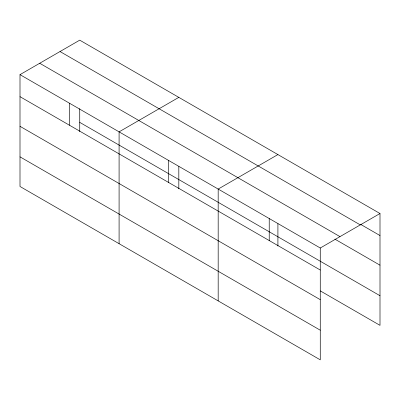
<?xml version="1.0" encoding="UTF-8"?>
<svg xmlns="http://www.w3.org/2000/svg" width="400" height="400" viewBox="0 0 400 400"><rect width="100%" height="100%" fill="white"/><g stroke="black" fill="none" stroke-linecap="round" stroke-linejoin="round"><path stroke-width="0.6" d="M320.27 299.67L320.27 248.005L20 74.645L20 186.48L320.27 359.84L320.27 299.67L20 126.31M320.355 290.92L380 325.355L380 213.52L79.73 40.16L20 74.645M178.82 97.37L119.09 131.855L119.09 243.69M277.91 154.58L218.18 189.065L218.18 300.895M320.27 248.005L380 213.52M360.655 224.38L380 235.545M60.02 51.54L360.29 224.9M39.71 63.265L339.98 236.625M334.865 239.125L380 265.185M79.73 122.36L380 295.72M20 96.67L320.27 270.03M20 156.845L320.27 330.2M277.91 223.69L277.91 246.035M269.225 218.535L269.225 240.56M178.82 166.48L178.82 188.83M168.635 160.46L168.635 182.485M79.73 108.65L79.73 131.62M69.545 103.25L69.545 125.275"/></g></svg>
